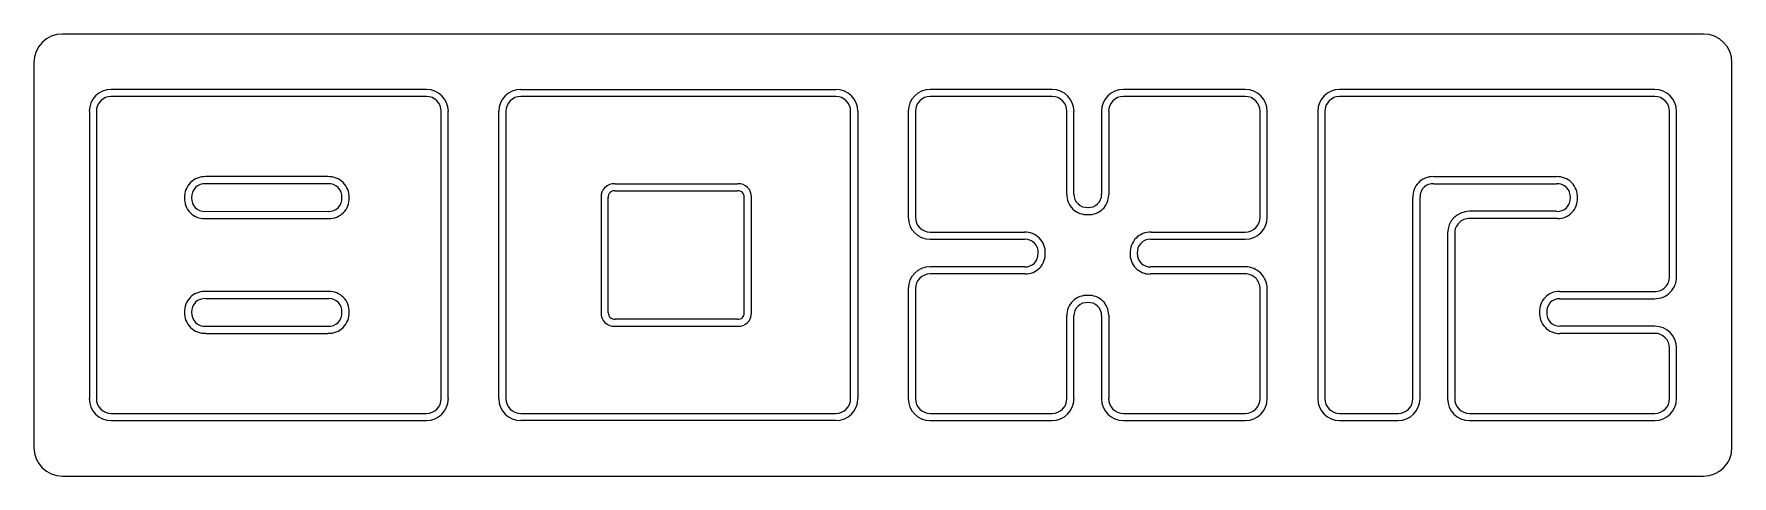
# Model space of a CAD drawing. Header units: millimetres. Extents: x -59 to 60, y -4 to 27.
import ezdxf

# ---------------------------------------------------------------- set-up
doc = ezdxf.new("R2010")
doc.units = ezdxf.units.MM

msp = doc.modelspace()

# ---------------------------------------------------------------- linework, layer by layer
at = {"color": 7, "linetype": 'Continuous', "lineweight": 15}
for p, q in [((57.69, 27.44), (-57.42, 27.44)), ((-59.42, 25.44), (-59.42, -1.56)), ((59.69, -1.56), (59.69, 25.44)), ((-31.89, 23.56), (-54, 23.56)), ((-31.89, 23.06), (-54, 23.06)), ((-25.27, 23.56), (-3.17, 23.56)), ((-3.17, 23.06), (-25.27, 23.06)), ((12, 23.56), (3.45, 23.56)), ((12, 23.06), (3.45, 23.06)), ((25.55, 23.56), (17, 23.56)), ((25.55, 23.06), (17, 23.06)), ((54.27, 23.56), (32.17, 23.56)), ((54.27, 23.06), (32.17, 23.06)), ((-55.53, 22.02), (-55.53, 1.87)), ((-55.03, 22.02), (-55.03, 1.87)), ((-30.86, 1.87), (-30.86, 22.02)), ((-30.36, 1.87), (-30.36, 22.02)), ((-26.81, 1.87), (-26.81, 22.02)), ((-26.31, 22.02), (-26.31, 1.87)), ((-2.13, 1.87), (-2.13, 22.02)), ((-1.63, 22.02), (-1.63, 1.87)), ((1.91, 22.02), (1.91, 14.59)), ((2.41, 22.02), (2.41, 14.59)), ((13.03, 16.21), (13.03, 22.02)), ((13.53, 16.2), (13.53, 22.02)), ((15.47, 22.02), (15.47, 16.19)), ((15.97, 22.02), (15.97, 16.16)), ((26.59, 14.59), (26.59, 22.02)), ((27.09, 14.59), (27.09, 22.02)), ((30.63, 22.02), (30.63, 1.87)), ((31.13, 22.02), (31.13, 1.87)), ((55.31, 10.42), (55.31, 22.02)), ((55.81, 10.42), (55.81, 22.02)), ((-38.8, 17.44), (-47.37, 17.44)), ((-38.79, 16.94), (-47.37, 16.94)), ((-18.66, 16.94), (-10.06, 16.94)), ((38.72, 17.44), (47.37, 17.44)), ((38.78, 16.94), (47.37, 16.94)), ((-19.63, 15.98), (-19.63, 7.91)), ((-19.13, 7.9), (-19.13, 15.99)), ((-18.66, 16.44), (-10.06, 16.44)), ((-9.59, 7.9), (-9.59, 15.99)), ((-9.09, 7.91), (-9.09, 15.98)), ((37.31, 1.87), (37.31, 15.97)), ((37.81, 1.87), (37.81, 16.02)), ((-47.44, 15), (-38.78, 15.01)), ((-47.44, 14.5), (-38.72, 14.5)), ((47.39, 15.01), (41.28, 15.01)), ((47.44, 14.5), (41.28, 14.51)), ((3.45, 13.55), (10.06, 13.55)), ((18.95, 13.55), (25.55, 13.55)), ((39.74, 13.47), (39.74, 1.87)), ((40.24, 13.47), (40.24, 1.87)), ((3.45, 13.05), (10.07, 13.05)), ((18.9, 13.05), (25.55, 13.05)), ((10.08, 11.12), (3.45, 11.12)), ((25.55, 11.12), (18.92, 11.12)), ((1.91, 9.58), (1.91, 1.87)), ((2.41, 9.58), (2.41, 1.87)), ((10.12, 10.62), (3.45, 10.62)), ((25.55, 10.62), (18.88, 10.62)), ((26.59, 1.87), (26.59, 9.58)), ((27.09, 1.87), (27.09, 9.58)), ((-38.72, 9.38), (-47.44, 9.38)), ((-38.73, 8.88), (-47.39, 8.88)), ((47.61, 9.38), (54.27, 9.38)), ((47.61, 8.88), (54.27, 8.88)), ((-10.06, 7.45), (-18.66, 7.45)), ((13.03, 1.87), (13.03, 7.68)), ((13.53, 1.87), (13.53, 7.69)), ((15.47, 7.7), (15.47, 1.87)), ((15.97, 7.72), (15.97, 1.87)), ((-47.37, 6.95), (-38.79, 6.95)), ((-47.37, 6.45), (-38.8, 6.45)), ((-18.66, 6.95), (-10.06, 6.95)), ((54.27, 6.95), (47.61, 6.95)), ((54.27, 6.45), (47.62, 6.45)), ((55.31, 1.87), (55.31, 5.41)), ((55.81, 1.87), (55.81, 5.41)), ((-54, 0.83), (-31.89, 0.83)), ((-54, 0.33), (-31.89, 0.33)), ((-25.27, 0.83), (-3.17, 0.83)), ((-3.17, 0.33), (-25.27, 0.33)), ((3.45, 0.83), (12, 0.83)), ((3.45, 0.33), (12, 0.33)), ((17, 0.83), (25.55, 0.83)), ((17, 0.33), (25.55, 0.33)), ((32.17, 0.83), (36.27, 0.83)), ((32.17, 0.33), (36.27, 0.33)), ((41.28, 0.83), (54.27, 0.83)), ((41.28, 0.33), (54.27, 0.33)), ((-57.42, -3.56), (57.69, -3.56))]:
    msp.add_line(p, q, dxfattribs=at)
for centre, radius, start, end in [((-57.42, 25.44), 2, 90, 180), ((57.69, 25.44), 2, 0, 90), ((-54, 22.02), 1.54, 90, 180), ((-54, 22.02), 1.04, 90, 180), ((-31.89, 22.02), 1.54, 0, 90), ((-31.89, 22.02), 1.04, 0, 90), ((-25.27, 22.02), 1.54, 90, 180), ((-25.27, 22.02), 1.04, 90, 180), ((-3.17, 22.02), 1.54, 360, 90), ((-3.17, 22.02), 1.04, 0, 90), ((3.45, 22.02), 1.54, 90, 180), ((3.45, 22.02), 1.04, 90, 180), ((12, 22.02), 1.54, 0, 90), ((12, 22.02), 1.04, 0, 90), ((17, 22.02), 1.54, 90, 180), ((17, 22.02), 1.04, 90, 180), ((25.55, 22.02), 1.54, 0, 90), ((25.55, 22.02), 1.04, 360, 90), ((32.17, 22.02), 1.54, 90, 180), ((32.17, 22.02), 1.04, 90, 180), ((54.27, 22.02), 1.54, 360, 90), ((54.27, 22.02), 1.04, 0, 90), ((-47.43, 16.01), 1.43, 87.5631, 182.2599), ((-47.43, 16.01), 0.932, 86.8253, 183.3099), ((-38.74, 16.01), 1.43, 357.741, 92.436), ((-38.74, 16.01), 0.932, 356.6901, 93.1747), ((-18.72, 16.03), 0.915, 86.5858, 182.806), ((-10, 16.03), 0.915, 357.1931, 93.4152), ((38.7, 16.05), 1.39, 88.9124, 183.3123), ((38.71, 16.04), 0.899, 85.5318, 181.289), ((47.43, 16.01), 1.43, 357.741, 92.436), ((47.43, 16.01), 0.932, 356.6901, 93.1747), ((-47.47, 15.89), 1.39, 177.531, 271.0329), ((-47.46, 15.9), 0.897, 176.5694, 271.5186), ((-38.73, 15.92), 0.92, 266.9627, 1.912), ((-38.7, 15.89), 1.39, 268.9663, 2.4593), ((-18.72, 16.02), 0.418, 82.5278, 184.4365), ((-10.01, 16.02), 0.42, 355.9894, 97.0464), ((14.42, 16.17), 1.39, 178.2078, 273.9723), ((14.44, 16.19), 0.908, 179.1636, 274.8154), ((14.58, 16.17), 0.89, 266.1669, 1.1437), ((14.6, 16.15), 1.37, 266.6704, 0.5676), ((47.44, 15.92), 0.92, 266.9627, 1.912), ((47.47, 15.89), 1.39, 268.9663, 2.4593), ((3.45, 14.59), 1.54, 180, 270), ((3.45, 14.59), 1.04, 180, 270), ((25.55, 14.59), 1.04, 270, 0), ((25.55, 14.59), 1.54, 270, 360), ((41.28, 13.47), 1.54, 90, 180), ((41.28, 13.47), 1.04, 89.9914, 180), ((10.11, 12.14), 1.41, 357.1671, 91.9289), ((18.89, 12.14), 1.41, 87.6085, 182.9765), ((10.11, 12.14), 0.915, 355.6182, 92.5239), ((10.11, 12.02), 0.909, 268.0799, 2.5902), ((10.14, 12), 1.38, 269.2567, 2.7534), ((18.86, 12), 1.39, 177.3773, 270.8965), ((18.88, 12.14), 0.907, 88.8488, 185.0014), ((18.88, 12.02), 0.908, 177.3806, 272.4429), ((3.45, 9.58), 1.54, 90, 180), ((25.55, 9.58), 1.54, 0, 90.0001), ((3.45, 9.58), 1.04, 90, 180), ((25.55, 9.58), 1.04, 360, 90.006), ((54.27, 10.42), 1.04, 269.9999, 0), ((54.27, 10.42), 1.54, 269.9999, 0), ((-47.47, 7.99), 1.39, 88.9663, 182.4593), ((-47.44, 7.97), 0.92, 86.9627, 181.912), ((-38.71, 7.99), 0.897, 356.5694, 91.5186), ((-38.7, 8), 1.39, 357.531, 91.0329), ((14.43, 7.71), 1.4, 86.4258, 181.394), ((14.43, 7.71), 0.897, 84.3904, 181.6305), ((14.6, 7.74), 1.37, 359.4213, 93.3452), ((14.58, 7.72), 0.89, 358.8341, 93.8328), ((47.58, 8), 1.39, 89.103, 182.6244), ((47.59, 7.99), 0.89, 88.7785, 183.8409), ((-47.43, 7.88), 1.43, 177.741, 272.436), ((-47.43, 7.88), 0.932, 176.6901, 273.1747), ((-38.74, 7.88), 1.43, 267.5631, 2.2599), ((-38.74, 7.88), 0.932, 266.8253, 3.3099), ((-18.72, 7.86), 0.915, 177.1931, 273.4152), ((-18.71, 7.87), 0.42, 175.9894, 277.0464), ((-10, 7.86), 0.915, 266.5858, 2.806), ((-10.01, 7.86), 0.418, 262.5278, 4.4365), ((47.59, 7.84), 1.4, 176.2436, 271.0572), ((47.59, 7.85), 0.898, 174.3475, 271.3682), ((54.27, 5.41), 1.54, 0, 90), ((54.27, 5.41), 1.04, 360, 90), ((-54, 1.87), 1.54, 180, 270), ((-54, 1.87), 1.04, 180, 270), ((-31.89, 1.87), 1.04, 270, 360), ((-31.89, 1.87), 1.54, 270, 0), ((-25.27, 1.87), 1.54, 180, 270), ((-25.27, 1.87), 1.04, 180, 270), ((-3.17, 1.87), 1.04, 270, 0), ((-3.17, 1.87), 1.54, 270, 0), ((3.45, 1.87), 1.54, 180, 270), ((3.45, 1.87), 1.04, 180, 270), ((12, 1.87), 1.04, 270, 0), ((12, 1.87), 1.54, 270, 0), ((17, 1.87), 1.54, 180, 270), ((17, 1.87), 1.04, 180, 270), ((25.55, 1.87), 1.04, 270, 360), ((25.55, 1.87), 1.54, 270, 0), ((32.17, 1.87), 1.54, 180, 270), ((32.17, 1.87), 1.04, 180, 270), ((36.27, 1.87), 1.04, 270, 360), ((36.27, 1.87), 1.54, 270, 0), ((41.28, 1.87), 1.54, 180, 270), ((41.28, 1.87), 1.04, 180, 270), ((54.27, 1.87), 1.04, 270, 0), ((54.27, 1.87), 1.54, 270, 0), ((-57.42, -1.56), 2, 180, 270), ((57.69, -1.56), 2, 270, 0)]:
    msp.add_arc(centre, radius, start, end, dxfattribs=at)

doc.saveas('drawing.dxf')
